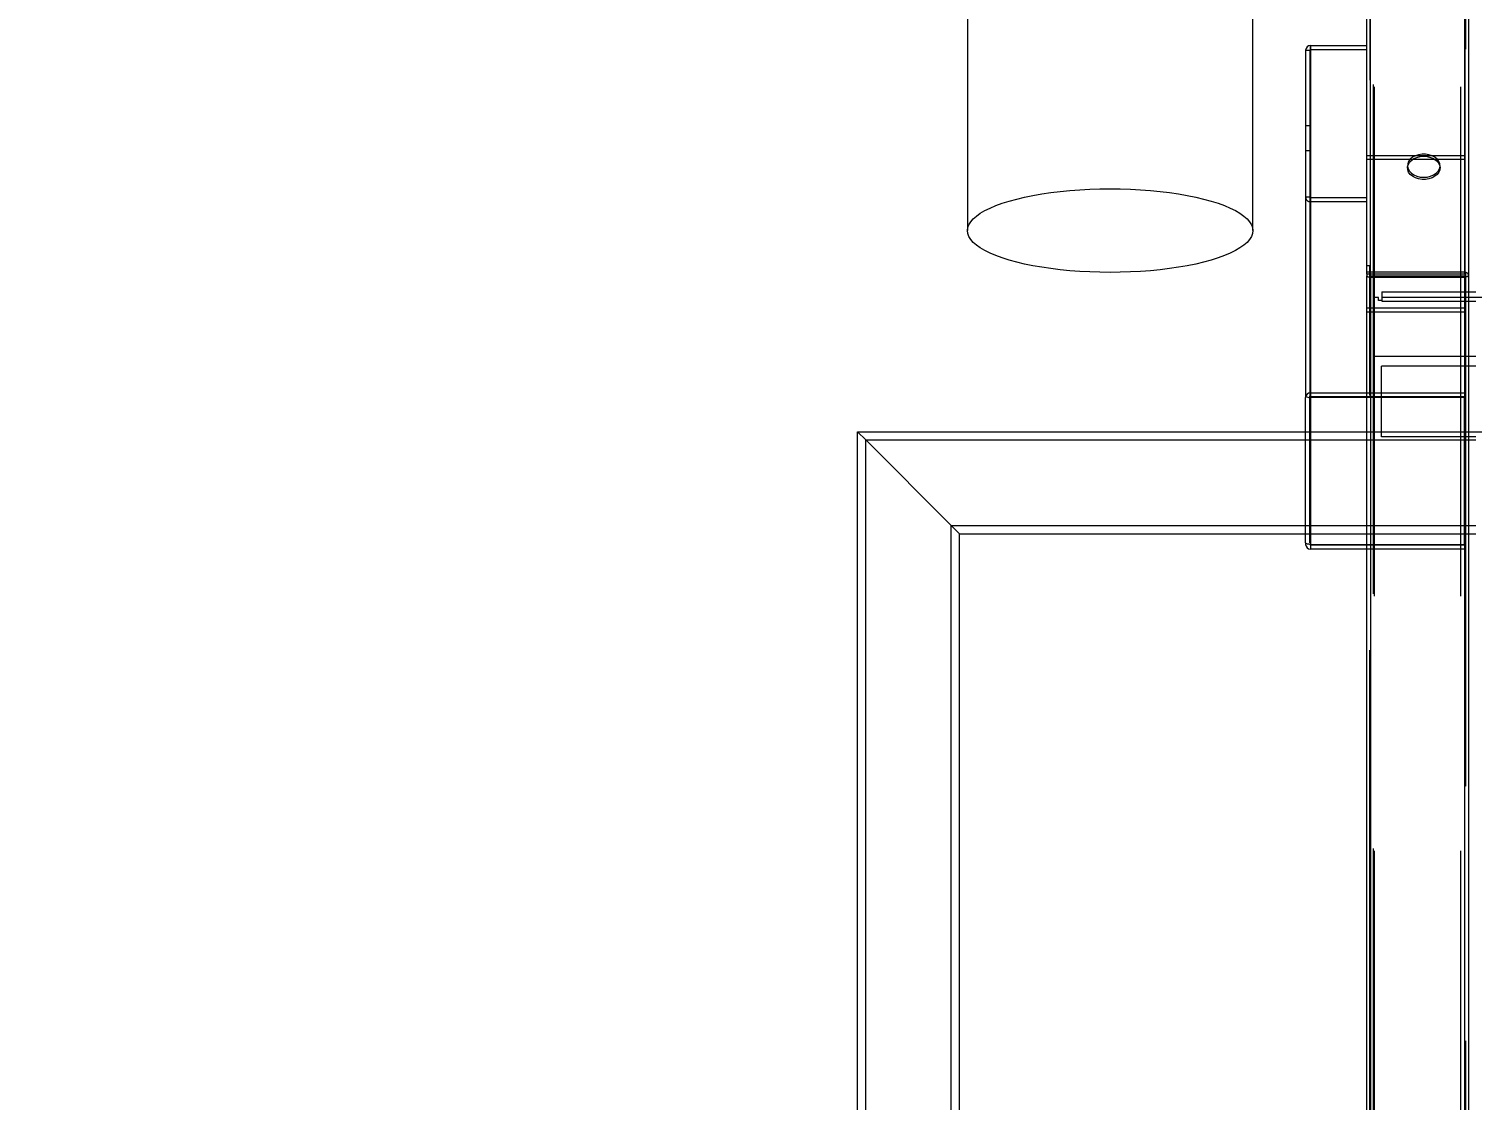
# Model space of a CAD drawing. Extents: x -2187 to 96136, y -11110 to 52208.
# Drawn here: x 47774 to 48482, y 17576 to 18102 of the extents above; entities that cross this region are included whole.
import ezdxf

# ---------------------------------------------------------------- set-up
doc = ezdxf.new("R2010")
doc.units = 0
doc.header["$LTSCALE"] = 1000
doc.header["$MEASUREMENT"] = 0
doc.linetypes.add('ACAD_ISO02W100', pattern=[15, 12, -3])
doc.linetypes.add('HIDDEN', pattern=[0.375, 0.25, -0.125])
doc.styles.add('HZHT', font='hztxt_e.shx', dxfattribs={"width": 1.5, "bigfont": 'hztxt.shx'})
doc.dimstyles.new('75', dxfattribs={"dimscale": 100, "dimtxt": 3, "dimasz": 1, "dimexe": 1, "dimexo": 1, "dimgap": 0.2, "dimtad": 1, "dimdec": 0, "dimrnd": 10, "dimzin": 0, "dimdsep": 46, "dimtxsty": 'HZHT', "dimblk1": 'ARCHTICK', "dimblk2": 'ARCHTICK', "dimsah": 1, "dimcen": 1, "dimdle": 0.5, "dimclrd": 1, "dimclre": 1, "dimadec": 0, "dimazin": 0, "dimtfac": 1, "dimtdec": 0, "dimtix": 1, "dimtmove": 2, "dimatfit": 3, "dimfxl": 0, "dimtolj": 1, "dimtzin": 0, "dimarcsym": 0})

# ---------------------------------------------------------------- blocks, each defined once
blk = doc.blocks.new('_ArchTick')
at = {"color": 0, "linetype": 'ByBlock', "const_width": 0.4}
blk.add_lwpolyline([(-0.5, -0.5), (0.5, 0.5)], dxfattribs=at)
blk = doc.blocks.new('*D128')
at = {"color": 1, "linetype": 'ACAD_ISO02W100', "lineweight": -2, "ltscale": 750}
for p, q in [((46340.1, 18544.5), (46340.1, 17223.45)), ((50290.1, 18544.5), (50290.1, 17223.45)), ((46290.1, 17323.45), (47159.52, 17323.45)), ((50340.1, 17323.45), (48409.52, 17323.45))]:
    blk.add_line(p, q, dxfattribs=at)
at = {"layer": 'Defpoints', "color": 0, "linetype": 'ACAD_ISO02W100', "ltscale": 750}
for p in [(46340.1, 18644.5), (50290.1, 18644.5), (50290.1, 17323.45)]:
    blk.add_point(p, dxfattribs=at)
at = {"color": 1, "linetype": 'ACAD_ISO02W100', "lineweight": -2, "ltscale": 750, "xscale": 100, "yscale": 100, "zscale": 100, "rotation": 180}
blk.add_blockref('_ArchTick', (46340.1, 17323.45), dxfattribs=at)
at = {"color": 1, "linetype": 'ACAD_ISO02W100', "lineweight": -2, "ltscale": 750, "xscale": 100, "yscale": 100, "zscale": 100}
blk.add_blockref('_ArchTick', (50290.1, 17323.45), dxfattribs=at)
at = {"color": 0, "linetype": 'ACAD_ISO02W100', "ltscale": 750, "insert": (47784.52, 17473.45), "char_height": 300, "attachment_point": 2, "style": 'HZHT'}
blk.add_mtext('\\A1;3950', dxfattribs=at)

msp = doc.modelspace()

# ---------------------------------------------------------------- linework, layer by layer
at = {"color": 7, "linetype": 'Continuous', "lineweight": 15}
for p, q in [((48430.629, 17982.849), (48430.629, 18343.343)), ((48478.729, 18343.343), (48478.729, 17982.849)), ((48480.629, 18342.221), (48480.629, 17981.266)), ((48234.547, 18160.767), (48234.547, 18003.179)), ((48374.712, 18003.179), (48374.712, 18160.818)), ((48403.029, 18094.007), (48403.029, 17923.598)), ((48403.029, 18094.007), (48430.629, 18094.007)), ((48400.629, 18091.706), (48400.629, 17921.978)), ((48430.629, 15274.787), (48430.629, 17980.936)), ((48478.729, 17980.822), (48432.529, 17980.822)), ((48432.529, 17980.396), (48432.529, 15273.863)), ((48432.529, 17980.396), (48478.729, 17980.396)), ((48478.729, 15273.863), (48478.729, 17980.396)), ((48479.129, 17981.266), (48479.129, 17980.464)), ((48480.629, 17981.266), (48480.629, 15274.109)), ((48400.629, 17849.875), (48400.629, 17921.297)), ((48403.029, 17849.193), (48403.029, 17921.297)), ((48180.629, 17904.418), (48400.629, 17904.418)), ((48180.629, 14444.418), (48180.629, 17904.418)), ((48184.629, 14448.418), (48184.629, 17900.418)), ((48230.629, 17854.418), (48400.629, 17854.418)), ((48230.629, 17034.343), (48230.629, 17854.418)), ((48480.629, 17854.418), (48484.129, 17854.418))]:
    msp.add_line(p, q, dxfattribs=at)
at = {"color": 144, "linetype": 'HIDDEN', "lineweight": 0}
for p, q in [((48432.529, 17980.822), (48432.529, 18342.041)), ((48434.029, 15949.865), (48434.029, 18345.841)), ((48434.429, 15948.786), (48434.429, 18343.343)), ((48476.829, 15948.786), (48476.829, 18342.7)), ((48478.729, 17982.849), (48478.729, 18342.286)), ((48479.129, 18342.221), (48479.129, 17982.759)), ((48432.129, 18327.076), (48432.129, 17986.076)), ((48403.029, 18092.089), (48403.029, 18094.007)), ((48400.629, 18091.706), (48402.629, 18091.706)), ((48402.629, 18091.706), (48402.629, 17923.566)), ((48403.029, 18092.089), (48403.029, 17923.598)), ((48430.629, 18040.044), (48479.129, 18040.044)), ((48479.129, 18038.126), (48430.629, 18038.126)), ((48402.629, 18019.603), (48400.629, 18019.603)), ((48430.629, 18019.219), (48403.029, 18019.219)), ((48430.629, 18017.301), (48403.029, 18017.301)), ((48430.629, 17986.076), (48432.129, 17986.076)), ((48432.129, 17981.792), (48432.129, 17986.076)), ((48432.129, 15297.282), (48432.129, 17980.408)), ((48432.529, 17980.396), (48432.529, 15274.289)), ((48478.729, 17981.792), (48478.729, 17980.822)), ((48478.729, 17980.396), (48478.729, 15401.67)), ((48438.029, 17973.148), (48480.629, 17973.148)), ((48438.029, 17973.148), (48438.029, 17968.547)), ((48430.629, 17965.256), (48479.129, 17965.256)), ((48436.329, 17970.392), (48434.029, 17970.392)), ((48436.329, 17968.954), (48436.329, 17970.392)), ((48438.029, 17968.954), (48436.329, 17968.954)), ((48438.029, 17970.584), (49470.029, 17970.584)), ((48438.029, 17968.547), (48480.629, 17968.547)), ((48430.629, 17963.338), (48479.129, 17963.338)), ((48480.629, 17941.435), (48434.029, 17941.435)), ((48480.629, 17936.713), (48437.829, 17936.713)), ((48437.829, 17901.949), (48437.829, 17936.713)), ((48430.629, 17923.598), (48479.129, 17923.598)), ((48402.629, 17849.875), (48402.629, 17921.306)), ((48403.029, 17921.297), (48403.029, 17849.193)), ((48430.629, 17921.68), (48479.129, 17921.68)), ((48478.629, 17921.297), (48430.629, 17921.297)), ((48478.629, 17849.193), (48478.629, 17921.297)), ((48480.629, 17901.949), (48437.829, 17901.949)), ((48430.629, 17849.193), (48478.629, 17849.193)), ((48479.129, 17848.81), (48430.629, 17848.81)), ((48479.129, 17846.892), (48430.629, 17846.892))]:
    msp.add_line(p, q, dxfattribs=at)
at = {"color": 7, "linetype": 'HIDDEN', "lineweight": 0}
for p, q in [((48403.029, 18092.089), (48430.629, 18092.089)), ((48402.629, 18054.554), (48400.629, 18054.554)), ((48400.629, 18042.554), (48402.629, 18042.554)), ((48478.729, 17981.792), (48478.729, 17980.822)), ((48478.729, 15274.289), (48478.729, 17980.396)), ((48478.729, 17980.396), (48478.729, 15401.244)), ((48479.129, 17980.464), (48479.129, 15274.109)), ((48400.629, 17904.418), (49507.429, 17904.418)), ((48184.629, 17900.418), (49723.429, 17900.418)), ((48184.629, 14448.418), (48184.629, 17900.418)), ((48400.629, 17900.418), (48480.629, 17900.418)), ((48226.629, 17858.418), (49681.429, 17858.418)), ((48226.629, 14490.418), (48226.629, 17858.418)), ((48400.629, 17858.418), (48480.629, 17858.418)), ((48400.629, 17854.418), (48480.629, 17854.418))]:
    msp.add_line(p, q, dxfattribs=at)
at = {"color": 144, "linetype": 'Continuous', "lineweight": 0}
for p, q in [((48478.729, 17982.849), (48430.629, 17982.849)), ((48430.629, 17981.792), (48430.629, 17982.849)), ((48478.729, 17981.792), (48430.629, 17981.792)), ((48430.629, 17981.792), (48430.629, 17980.936)), ((48432.129, 17980.408), (48432.129, 17981.792)), ((48432.529, 17980.822), (48432.529, 17980.396)), ((48478.729, 17981.792), (48478.729, 17982.849)), ((48478.729, 17980.396), (48478.729, 17980.822)), ((48479.129, 17982.759), (48479.129, 17981.266)), ((48480.629, 17973.148), (48484.129, 17973.148)), ((48480.629, 17968.547), (48484.129, 17968.547)), ((48484.129, 17941.435), (48480.629, 17941.435)), ((48484.129, 17936.713), (48480.629, 17936.713)), ((48402.629, 17923.566), (48402.629, 17921.978)), ((48403.029, 17923.598), (48430.629, 17923.598)), ((48403.029, 17923.598), (48403.029, 17921.68)), ((48400.629, 17921.978), (48400.629, 17921.297)), ((48402.629, 17921.306), (48402.629, 17921.978)), ((48403.029, 17921.68), (48430.629, 17921.68)), ((48403.029, 17921.68), (48403.029, 17921.297)), ((48430.629, 17921.297), (48403.029, 17921.297)), ((48184.629, 17900.418), (48180.629, 17904.418)), ((48180.629, 17904.418), (48184.629, 17900.418)), ((48484.129, 17901.949), (48480.629, 17901.949)), ((48226.629, 17858.418), (48184.629, 17900.418)), ((48230.629, 17854.418), (48226.629, 17858.418)), ((48226.629, 17858.418), (48230.629, 17854.418)), ((48400.629, 17849.875), (48400.629, 17849.193)), ((48403.029, 17849.193), (48430.629, 17849.193)), ((48403.029, 17849.193), (48403.029, 17848.81)), ((48430.629, 17848.81), (48403.029, 17848.81)), ((48430.629, 17846.892), (48403.029, 17846.892))]:
    msp.add_line(p, q, dxfattribs=at)
at = {"color": 8, "linetype": 'Continuous', "lineweight": 15}
for p, q in [((48184.629, 17900.418), (48400.629, 17900.418)), ((48480.629, 17900.418), (48484.129, 17900.418)), ((48226.629, 17858.418), (48400.629, 17858.418)), ((48226.629, 17032.828), (48226.629, 17858.418)), ((48480.629, 17858.418), (48484.129, 17858.418)), ((48403.029, 17848.81), (48403.029, 17846.892))]:
    msp.add_line(p, q, dxfattribs=at)
at = {"color": 144, "linetype": 'Continuous', "lineweight": 0, "flags": 128}
for points in [[(48458.629, 18029.358), (48460.349, 18029.49), (48461.989, 18029.882), (48463.471, 18030.515), (48464.727, 18031.359), (48465.698, 18032.375), (48466.338, 18033.516), (48466.618, 18034.727), (48466.524, 18035.953), (48466.061, 18037.135), (48465.251, 18038.22), (48464.131, 18039.156), (48462.754, 18039.898), (48461.184, 18040.414), (48459.494, 18040.678), (48457.765, 18040.678), (48456.075, 18040.414), (48454.505, 18039.898), (48453.128, 18039.156), (48452.008, 18038.22), (48451.198, 18037.135), (48450.735, 18035.953), (48450.641, 18034.727), (48450.921, 18033.516), (48451.561, 18032.375), (48452.532, 18031.359), (48453.788, 18030.515), (48455.27, 18029.882), (48456.91, 18029.49), (48458.629, 18029.358)], [(48450.664, 18034.506), (48450.921, 18035.496), (48451.561, 18036.636), (48452.532, 18037.652), (48453.788, 18038.496), (48455.27, 18039.129), (48456.91, 18039.521), (48458.629, 18039.654)], [(48458.629, 18039.654), (48460.349, 18039.521), (48461.989, 18039.129), (48463.471, 18038.496), (48464.727, 18037.652), (48465.698, 18036.636), (48466.338, 18035.496), (48466.595, 18034.506)], [(48430.629, 17980.936), (48430.666, 17980.831), (48430.774, 17980.729), (48430.95, 17980.636), (48431.186, 17980.554), (48431.474, 17980.487), (48431.802, 17980.437), (48432.159, 17980.407), (48432.529, 17980.396)], [(48402.629, 17849.203), (48402.223, 17849.233), (48401.841, 17849.283), (48401.495, 17849.351), (48401.196, 17849.435), (48400.954, 17849.533), (48400.776, 17849.641), (48400.666, 17849.756), (48400.629, 17849.875)]]:
    msp.add_lwpolyline(points, dxfattribs=at)
at = {"color": 144, "linetype": 'HIDDEN', "lineweight": 0, "flags": 128}
for points in [[(48466.595, 18034.506), (48466.618, 18034.285), (48466.524, 18033.059), (48466.061, 18031.876), (48465.251, 18030.792), (48464.131, 18029.856), (48462.754, 18029.113), (48461.184, 18028.598), (48459.494, 18028.334), (48457.765, 18028.334), (48456.075, 18028.598), (48454.505, 18029.113), (48453.128, 18029.856), (48452.008, 18030.792), (48451.198, 18031.876), (48450.735, 18033.059), (48450.641, 18034.285), (48450.664, 18034.506)], [(48400.629, 17921.978), (48400.666, 17921.859), (48400.693, 17921.822)]]:
    msp.add_lwpolyline(points, dxfattribs=at)
at = {"color": 7, "linetype": 'HIDDEN', "lineweight": 0, "flags": 128}
msp.add_lwpolyline([(48234.547, 18003.179), (48234.726, 18004.642), (48235.26, 18006.098), (48236.149, 18007.538), (48237.386, 18008.957), (48238.966, 18010.345), (48240.88, 18011.698), (48243.12, 18013.007), (48245.672, 18014.266), (48248.526, 18015.468), (48251.665, 18016.608), (48255.074, 18017.679), (48258.735, 18018.677), (48262.631, 18019.595), (48266.74, 18020.43), (48271.043, 18021.177), (48275.516, 18021.832), (48280.138, 18022.393), (48284.885, 18022.855), (48289.732, 18023.217), (48294.656, 18023.477), (48299.63, 18023.633), (48304.629, 18023.685), (48309.629, 18023.633), (48314.603, 18023.477), (48319.527, 18023.217), (48324.374, 18022.855), (48329.121, 18022.393), (48333.743, 18021.832), (48338.216, 18021.177), (48342.519, 18020.43), (48346.628, 18019.595), (48350.524, 18018.677), (48354.185, 18017.679), (48357.594, 18016.608), (48360.733, 18015.468), (48363.587, 18014.266), (48366.139, 18013.007), (48368.379, 18011.698), (48370.293, 18010.345), (48371.873, 18008.957), (48373.11, 18007.538), (48373.998, 18006.098), (48374.533, 18004.642), (48374.712, 18003.179)], dxfattribs=at)
at = {"color": 7, "linetype": 'Continuous', "lineweight": 15, "flags": 128}
msp.add_lwpolyline([(48374.712, 18003.179), (48374.533, 18001.716), (48373.998, 18000.261), (48373.11, 17998.82), (48371.873, 17997.402), (48370.293, 17996.013), (48368.379, 17994.661), (48366.139, 17993.352), (48363.587, 17992.093), (48360.733, 17990.89), (48357.594, 17989.751), (48354.185, 17988.679), (48350.524, 17987.682), (48346.628, 17986.763), (48342.519, 17985.928), (48338.216, 17985.181), (48333.743, 17984.526), (48329.121, 17983.966), (48324.374, 17983.504), (48319.527, 17983.142), (48314.603, 17982.882), (48309.629, 17982.725), (48304.629, 17982.673), (48299.63, 17982.725), (48294.656, 17982.882), (48289.732, 17983.142), (48284.885, 17983.504), (48280.138, 17983.966), (48275.516, 17984.526), (48271.043, 17985.181), (48266.74, 17985.928), (48262.631, 17986.763), (48258.735, 17987.682), (48255.074, 17988.679), (48251.665, 17989.751), (48248.526, 17990.89), (48245.672, 17992.093), (48243.12, 17993.352), (48240.88, 17994.661), (48238.966, 17996.013), (48237.386, 17997.402), (48236.149, 17998.82), (48235.26, 18000.261), (48234.726, 18001.716), (48234.547, 18003.179), (48234.547, 18003.179)], dxfattribs=at)
at = {"color": 144, "linetype": 'Continuous', "lineweight": 0}
for centre, radius, start, end in [((48402.981, 18091.655), 2.352, 88.820971, 178.770325), ((48402.981, 17921.246), 2.352, 88.820971, 178.770325), ((48402.49, 17924.671), 3.368, 237.760303, 272.380412), ((48403.028, 17929.65), 8.353, 267.262271, 270.006999), ((48402.981, 17849.244), 2.352, 181.229675, 271.179029), ((48403.028, 17857.546), 8.353, 267.262271, 270.006999)]:
    msp.add_arc(centre, radius, start, end, dxfattribs=at)
at = {"color": 144, "linetype": 'HIDDEN', "lineweight": 0}
msp.add_arc((48402.981, 18019.653), 2.352, 181.229675, 271.179029, dxfattribs=at)
at = {"color": 144, "linetype": 'Continuous', "lineweight": 0}
for points, knots in [([(48480.629, 17981.266), (48480.629, 17981.461), (48480.58, 17981.657), (48480.39, 17982.021), (48480.249, 17982.19), (48479.897, 17982.479), (48479.686, 17982.598), (48479.227, 17982.773), (48478.978, 17982.828), (48478.729, 17982.849)], [0, 0, 0, 0, 0.25, 0.25, 0.5, 0.5, 0.75, 0.75, 1, 1, 1, 1]), ([(48478.729, 17980.396), (48478.978, 17980.424), (48479.227, 17980.465), (48479.686, 17980.574), (48479.897, 17980.642), (48480.249, 17980.797), (48480.39, 17980.884), (48480.58, 17981.07), (48480.629, 17981.168), (48480.629, 17981.266)], [0, 0, 0, 0, 0.25, 0.25, 0.5, 0.5, 0.75, 0.75, 1, 1, 1, 1]), ([(48478.729, 17980.822), (48478.834, 17980.877), (48478.938, 17980.944), (48479.086, 17981.096), (48479.129, 17981.181), (48479.129, 17981.266)], [0, 0, 0, 0, 0.5, 0.5, 1, 1, 1, 1])]:
    msp.add_open_spline(points, degree=3, knots=knots, dxfattribs=at)

# ---------------------------------------------------------------- dimensions: what is measured, and where the dimension line sits
at = {"color": 1, "linetype": 'ACAD_ISO02W100', "ltscale": 750}
dim = msp.add_linear_dim(base=(50290.097, 17323.451), p1=(46340.097, 18644.501), p2=(50290.097, 18644.501), angle=180, dimstyle='75', override={"dimfxl": 3.25}, dxfattribs=at)
dim.commit()
dim.dimension.update_dxf_attribs({"geometry": '*D128', "text_midpoint": (47784.523, 17323.451), "dimtype": 160})

doc.saveas('drawing.dxf')
